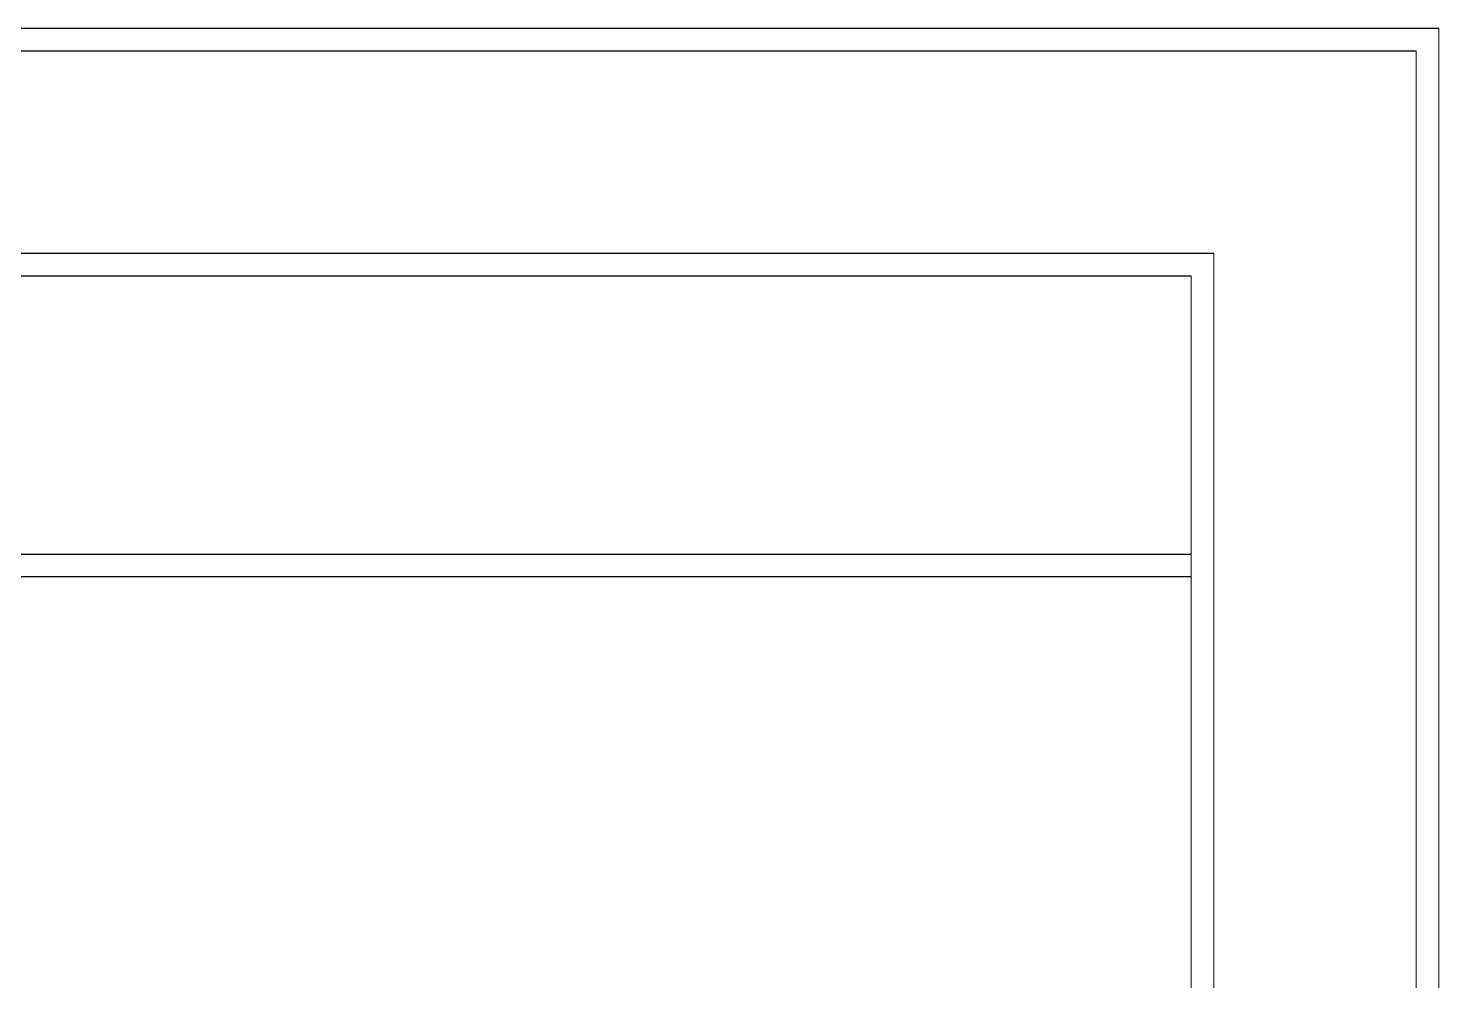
# Model space of a CAD drawing. Header units: millimetres. Extents: x 3914 to 443608, y -156176 to 78197.
# Drawn here: x 236470 to 239604, y -123112 to -120995 of the extents above; entities that cross this region are included whole.
import ezdxf

# ---------------------------------------------------------------- set-up
doc = ezdxf.new("R2010")
doc.units = ezdxf.units.MM
doc.layers.add('A-FLOR', color=7, linetype='Continuous', lineweight=9)

msp = doc.modelspace()

# ---------------------------------------------------------------- linework, layer by layer
at = {"layer": 'A-FLOR'}
for p, q in [((219248, -120995.4), (239604.4, -120995.4)), ((219248, -120996.3), (239604.4, -120996.3)), ((239604.4, -120995.4), (239604.4, -132152.3)), ((239604.4, -120996.3), (239604.4, -132153.2)), ((239554.4, -121045.4), (219298, -121045.4)), ((239554.4, -121046.3), (219298, -121046.3)), ((239554.4, -132102.3), (239554.4, -121045.4)), ((239554.4, -132103.2), (239554.4, -121046.3)), ((219748, -121495.4), (239104.4, -121495.4)), ((219748, -121496.3), (239104.4, -121496.3)), ((239104.4, -121495.4), (239104.4, -131652.3)), ((239104.4, -121496.3), (239104.4, -131653.2)), ((239054.4, -121545.4), (229451.2, -121545.4)), ((239054.4, -121546.3), (229451.2, -121546.3)), ((239054.4, -121545.4), (239054.4, -131602.3)), ((239054.4, -121546.3), (239054.4, -131603.2)), ((236364.7, -122163.8), (239054.4, -122163.8)), ((236364.7, -122164.8), (239054.4, -122164.8)), ((239054.4, -122213.8), (236364.7, -122213.8)), ((239054.4, -122214.8), (236364.7, -122214.8))]:
    msp.add_line(p, q, dxfattribs=at)

doc.saveas('drawing.dxf')
